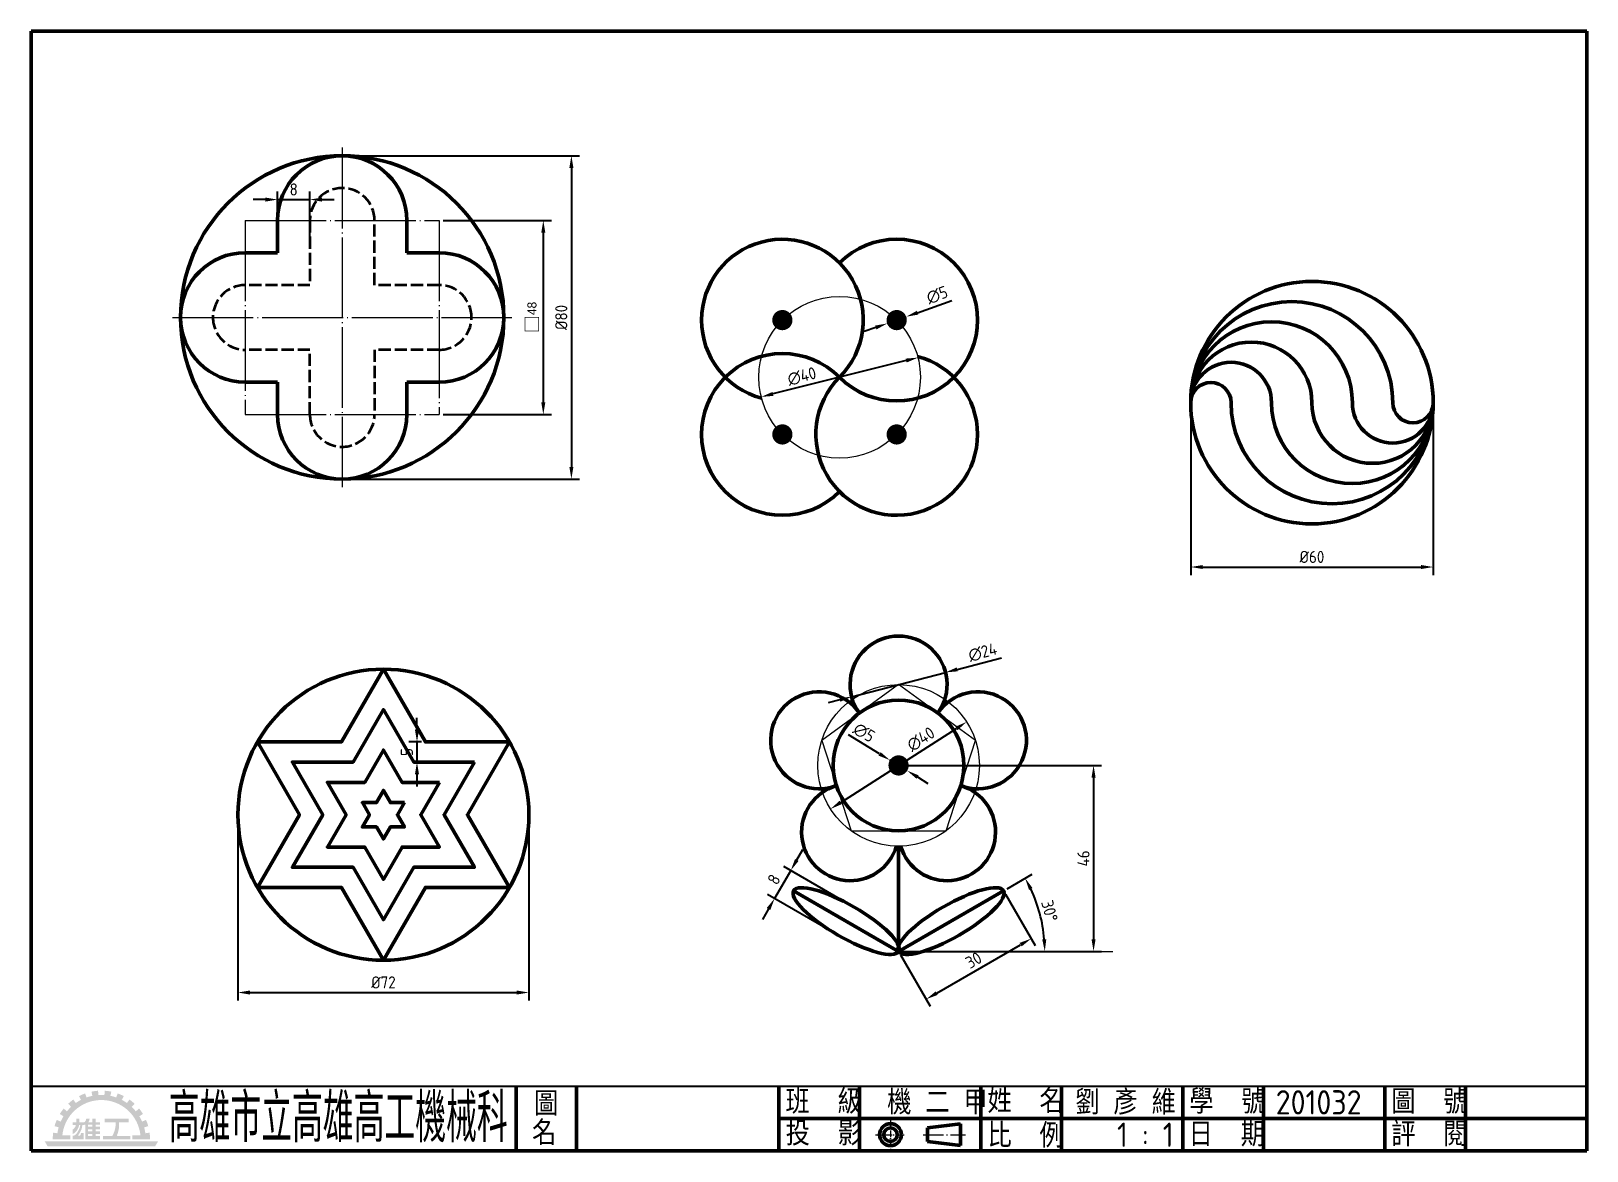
# Model space of a CAD drawing. Extents: x 25 to 410, y 10 to 287.
import ezdxf
from ezdxf.enums import TextEntityAlignment as Align

# ---------------------------------------------------------------- set-up
doc = ezdxf.new("R2010")
doc.units = 0
doc.header["$PDMODE"] = 3
for name, pattern in [('中心線', [22.2, 20, -1, 0.2, -1]), ('中心線5', [6.8, 5, -0.8, 0.2, -0.8]), ('中心線5偏位', [5.1, 2, -0.5, 0.1, -0.5, 2]), ('虛線', [4, 3, -1])]:
    doc.linetypes.add(name, pattern=pattern)
doc.layers.get('0').update_dxf_attribs({"linetype": 'CONTINUOUS'})
doc.layers.get('Defpoints').update_dxf_attribs({"linetype": 'CONTINUOUS'})
for name, color, linetype, lineweight in [('中心線層', 2, '中心線', 18), ('剖面線層', 4, 'CONTINUOUS', 18), ('尺度線層', 3, 'CONTINUOUS', 18), ('文字層', 6, 'CONTINUOUS', 18), ('虛線層', 6, '虛線', 35), ('輪廓線層', 7, 'CONTINUOUS', 50)]:
    doc.layers.add(name, color=color, linetype=linetype, lineweight=lineweight)
doc.styles.add('CNS', font='isocp.shx', dxfattribs={"bigfont": 'chineset.shx'})
doc.dimstyles.new('CNS', dxfattribs={"dimscale": 0, "dimtxt": 3, "dimasz": 3, "dimexe": 2, "dimexo": 1, "dimgap": 1, "dimtad": 1, "dimdsep": 46, "dimtxsty": 'CNS', "dimcen": 0, "dimclrt": 1, "dimadec": 0, "dimazin": 0, "dimtfac": 1, "dimtmove": 0, "dimatfit": 3, "dimfxl": 1, "dimtolj": 1, "dimtzin": 0, "dimarcsym": 0})
doc.dimstyles.new('CNS$3', dxfattribs={"dimscale": 0, "dimtxt": 3, "dimasz": 3, "dimexe": 2, "dimexo": 1, "dimgap": 1, "dimtad": 1, "dimdsep": 46, "dimtxsty": 'CNS', "dimcen": 0, "dimclrt": 1, "dimadec": 0, "dimazin": 0, "dimtfac": 1, "dimtmove": 0, "dimatfit": 0, "dimfxl": 1, "dimtolj": 1, "dimtzin": 0, "dimarcsym": 0})

# ---------------------------------------------------------------- blocks, each defined once
blk = doc.blocks.new('*D0')
at = {"layer": 'Defpoints', "color": 0}
for p in [(311.96, 195.09), (371.96, 195.09), (371.96, 154.43)]:
    blk.add_point(p, dxfattribs=at)
at = {"layer": '尺度線層', "color": 0, "lineweight": -2}
for p, q in [((311.96, 194.09), (311.96, 152.43)), ((371.96, 194.09), (371.96, 152.43)), ((314.96, 154.43), (368.96, 154.43))]:
    blk.add_line(p, q, dxfattribs=at)
at = {"layer": '尺度線層', "color": 0}
for points in [[(314.96, 154.93), (314.96, 153.93), (311.96, 154.43)], [(368.96, 154.93), (368.96, 153.93), (371.96, 154.43)]]:
    blk.add_solid(points, dxfattribs=at)
at = {"layer": '尺度線層', "color": 1, "insert": (341.96, 159.43), "char_height": 3, "attachment_point": 5, "style": 'CNS'}
blk.add_mtext('\\A1;\\P%%C60', dxfattribs=at)
blk = doc.blocks.new('*D1')
at = {"layer": 'Defpoints', "color": 0}
for p in [(244.46, 206.23), (205.65, 196.52)]:
    blk.add_point(p, dxfattribs=at)
at = {"layer": '尺度線層', "color": 0, "lineweight": -2}
blk.add_line((241.55, 205.5), (208.56, 197.24), dxfattribs=at)
at = {"layer": '尺度線層', "color": 0}
for points in [[(241.42, 205.99), (241.67, 205.02), (244.46, 206.23)], [(208.44, 197.73), (208.68, 196.76), (205.65, 196.52)]]:
    blk.add_solid(points, dxfattribs=at)
at = {"layer": '尺度線層', "color": 1, "insert": (215.73, 201.61), "char_height": 3, "attachment_point": 5, "rotation": 14.0529, "style": 'CNS'}
blk.add_mtext('\\A1;∅40', dxfattribs=at)
blk = doc.blocks.new('*D2')
at = {"layer": 'Defpoints', "color": 0}
for p in [(241.55, 216.35), (236.84, 214.68)]:
    blk.add_point(p, dxfattribs=at)
at = {"layer": '尺度線層', "color": 0, "lineweight": -2}
for p, q in [((244.38, 217.35), (252.88, 220.37)), ((236.84, 214.68), (241.55, 216.35)), ((234.01, 213.67), (231.19, 212.67))]:
    blk.add_line(p, q, dxfattribs=at)
at = {"layer": '尺度線層', "color": 0}
for points in [[(244.21, 217.83), (244.55, 216.88), (241.55, 216.35)], [(233.85, 214.15), (234.18, 213.2), (236.84, 214.68)]]:
    blk.add_solid(points, dxfattribs=at)
at = {"layer": '尺度線層', "color": 1, "insert": (249.21, 221.72), "char_height": 3, "attachment_point": 5, "rotation": 19.5462, "style": 'CNS'}
blk.add_mtext('\\A1;∅5', dxfattribs=at)
blk = doc.blocks.new('*D3')
at = {"layer": 'Defpoints', "color": 0}
for p in [(101.98, 256.18), (101.98, 176.18), (158.7, 176.18)]:
    blk.add_point(p, dxfattribs=at)
at = {"layer": '尺度線層', "color": 0, "lineweight": -2}
for p, q in [((102.98, 256.18), (160.7, 256.18)), ((158.7, 253.18), (158.7, 179.18)), ((102.98, 176.18), (160.7, 176.18))]:
    blk.add_line(p, q, dxfattribs=at)
at = {"layer": '尺度線層', "color": 0}
for points in [[(158.2, 253.18), (159.2, 253.18), (158.7, 256.18)], [(158.2, 179.18), (159.2, 179.18), (158.7, 176.18)]]:
    blk.add_solid(points, dxfattribs=at)
at = {"layer": '尺度線層', "color": 1, "insert": (156.2, 216.18), "char_height": 3, "attachment_point": 5, "rotation": 90, "style": 'CNS'}
blk.add_mtext('\\A1;%%C80', dxfattribs=at)
blk = doc.blocks.new('*D4')
at = {"layer": 'Defpoints', "color": 0}
for p in [(93.98, 245.33), (85.98, 232.18), (93.98, 232.18)]:
    blk.add_point(p, dxfattribs=at)
at = {"layer": '尺度線層', "color": 0, "lineweight": -2}
for p, q in [((85.98, 233.18), (85.98, 247.33)), ((93.98, 233.18), (93.98, 247.33)), ((82.98, 245.33), (79.98, 245.33)), ((85.98, 245.33), (93.98, 245.33)), ((96.98, 245.33), (99.98, 245.33))]:
    blk.add_line(p, q, dxfattribs=at)
at = {"layer": '尺度線層', "color": 0}
for points in [[(82.98, 245.83), (82.98, 244.83), (85.98, 245.33)], [(96.98, 245.83), (96.98, 244.83), (93.98, 245.33)]]:
    blk.add_solid(points, dxfattribs=at)
at = {"layer": '尺度線層', "color": 1, "insert": (89.98, 247.83), "char_height": 3, "attachment_point": 5, "style": 'CNS'}
blk.add_mtext('\\A1;8', dxfattribs=at)
blk = doc.blocks.new('*D5')
at = {"layer": 'Defpoints', "color": 0}
for p in [(125.98, 240.18), (125.98, 192.18), (151.75, 192.18)]:
    blk.add_point(p, dxfattribs=at)
at = {"layer": '尺度線層', "color": 0, "lineweight": -2}
for p, q in [((126.98, 240.18), (153.75, 240.18)), ((151.75, 237.18), (151.75, 195.18)), ((126.98, 192.18), (153.75, 192.18))]:
    blk.add_line(p, q, dxfattribs=at)
at = {"layer": '尺度線層', "color": 0}
for points in [[(151.25, 237.18), (152.25, 237.18), (151.75, 240.18)], [(151.25, 195.18), (152.25, 195.18), (151.75, 192.18)]]:
    blk.add_solid(points, dxfattribs=at)
at = {"layer": '尺度線層', "color": 1, "insert": (148.98, 216.18), "char_height": 3, "attachment_point": 5, "rotation": 90, "style": 'CNS'}
blk.add_mtext('\\A1;{\\fSimSun|b0|i0|c134|p2;\\H1.0833x;□\\fPMingLiU|b0|i0|c136|p18;\\H0.69231x;48}', dxfattribs=at)
blk = doc.blocks.new('*D6')
at = {"layer": 'Defpoints', "color": 0}
for p in [(265.65, 74.35), (272.48, 62.51), (239.67, 59.35)]:
    blk.add_point(p, dxfattribs=at)
at = {"layer": '尺度線層', "color": 0, "lineweight": -2}
for p, q in [((266.15, 73.48), (273.48, 60.78)), ((240.17, 58.48), (247.5, 45.78)), ((249.1, 49.01), (269.88, 61.01))]:
    blk.add_line(p, q, dxfattribs=at)
at = {"layer": '尺度線層', "color": 0}
for points in [[(269.63, 61.45), (270.13, 60.58), (272.48, 62.51)], [(248.85, 49.45), (249.35, 48.58), (246.5, 47.51)]]:
    blk.add_solid(points, dxfattribs=at)
at = {"layer": '尺度線層', "color": 1, "insert": (258.24, 57.18), "char_height": 3, "attachment_point": 5, "rotation": 30, "style": 'CNS'}
blk.add_mtext('\\A1;30', dxfattribs=at)
blk = doc.blocks.new('*D7')
at = {"layer": 'Defpoints', "color": 0}
for p in [(208.99, 72.44), (228.68, 70.31), (224.68, 63.38)]:
    blk.add_point(p, dxfattribs=at)
at = {"layer": '尺度線層', "color": 0, "lineweight": -2}
for p, q in [((214.49, 81.97), (215.99, 84.57)), ((212.99, 79.37), (208.99, 72.44)), ((227.81, 70.81), (211.25, 80.37)), ((223.81, 63.88), (207.25, 73.44)), ((207.49, 69.84), (205.99, 67.24))]:
    blk.add_line(p, q, dxfattribs=at)
at = {"layer": '尺度線層', "color": 0}
for points in [[(214.05, 82.22), (214.92, 81.72), (212.99, 79.37)], [(207.05, 70.09), (207.92, 69.59), (208.99, 72.44)]]:
    blk.add_solid(points, dxfattribs=at)
at = {"layer": '尺度線層', "color": 1, "insert": (208.82, 77.15), "char_height": 3, "attachment_point": 5, "rotation": 60, "style": 'CNS'}
blk.add_mtext('\\A1;8', dxfattribs=at)
blk = doc.blocks.new('*D8')
at = {"layer": 'Defpoints', "color": 0}
for p in [(251.28, 128.36), (228.05, 122.33)]:
    blk.add_point(p, dxfattribs=at)
at = {"layer": '尺度線層', "color": 0, "lineweight": -2}
for p, q in [((254.19, 129.11), (265.12, 131.95)), ((228.05, 122.33), (251.28, 128.36)), ((225.15, 121.58), (222.24, 120.83))]:
    blk.add_line(p, q, dxfattribs=at)
at = {"layer": '尺度線層', "color": 0}
for points in [[(254.06, 129.6), (254.31, 128.63), (251.28, 128.36)], [(225.02, 122.06), (225.27, 121.1), (228.05, 122.33)]]:
    blk.add_solid(points, dxfattribs=at)
at = {"layer": '尺度線層', "color": 1, "insert": (260.48, 133.33), "char_height": 3, "attachment_point": 5, "rotation": 14.5411, "style": 'CNS'}
blk.add_mtext('\\A1;∅24', dxfattribs=at)
blk = doc.blocks.new('*D9')
at = {"layer": 'Defpoints', "color": 0}
for p in [(256.51, 116.12), (222.82, 94.57)]:
    blk.add_point(p, dxfattribs=at)
at = {"layer": '尺度線層', "color": 0, "lineweight": -2}
blk.add_line((225.34, 96.19), (253.99, 114.51), dxfattribs=at)
at = {"layer": '尺度線層', "color": 0}
for points in [[(253.72, 114.93), (254.26, 114.08), (256.51, 116.12)], [(225.07, 96.61), (225.61, 95.77), (222.82, 94.57)]]:
    blk.add_solid(points, dxfattribs=at)
at = {"layer": '尺度線層', "color": 1, "insert": (245.19, 111.85), "char_height": 3, "attachment_point": 5, "rotation": 32.6003, "style": 'CNS'}
blk.add_mtext('\\A1;∅40', dxfattribs=at)
blk = doc.blocks.new('*D10')
at = {"layer": 'Defpoints', "color": 0}
for p in [(237.53, 106.65), (241.8, 104.05)]:
    blk.add_point(p, dxfattribs=at)
at = {"layer": '尺度線層', "color": 0, "lineweight": -2}
for p, q in [((234.97, 108.21), (227.26, 112.9)), ((241.8, 104.05), (237.53, 106.65)), ((244.36, 102.49), (246.93, 100.92))]:
    blk.add_line(p, q, dxfattribs=at)
at = {"layer": '尺度線層', "color": 0}
for points in [[(235.23, 108.63), (234.71, 107.78), (237.53, 106.65)], [(244.62, 102.91), (244.1, 102.06), (241.8, 104.05)]]:
    blk.add_solid(points, dxfattribs=at)
at = {"layer": '尺度線層', "color": 1, "insert": (231.13, 113.47), "char_height": 3, "attachment_point": 5, "rotation": 328.6548, "style": 'CNS'}
blk.add_mtext('\\A1;∅5', dxfattribs=at)
blk = doc.blocks.new('*D11')
at = {"layer": 'Defpoints', "color": 0}
for p in [(239.67, 105.35), (239.67, 59.35), (287.92, 59.35)]:
    blk.add_point(p, dxfattribs=at)
at = {"layer": '尺度線層', "color": 0, "lineweight": -2}
for p, q in [((240.67, 105.35), (289.92, 105.35)), ((287.92, 102.35), (287.92, 62.35)), ((240.67, 59.35), (289.92, 59.35))]:
    blk.add_line(p, q, dxfattribs=at)
at = {"layer": '尺度線層', "color": 0}
for points in [[(287.42, 102.35), (288.42, 102.35), (287.92, 105.35)], [(287.42, 62.35), (288.42, 62.35), (287.92, 59.35)]]:
    blk.add_solid(points, dxfattribs=at)
at = {"layer": '尺度線層', "color": 1, "insert": (285.42, 82.35), "char_height": 3, "attachment_point": 5, "rotation": 90, "style": 'CNS'}
blk.add_mtext('\\A1;46', dxfattribs=at)
blk = doc.blocks.new('*D12')
at = {"layer": 'Defpoints', "color": 0}
for p in [(265.65, 74.35), (275.3, 65.63), (239.67, 59.35), (239.67, 59.35), (292.67, 59.35)]:
    blk.add_point(p, dxfattribs=at)
at = {"layer": '尺度線層', "color": 0, "lineweight": -2}
blk.add_line((266.51, 74.85), (272.73, 78.44), dxfattribs=at)
blk.add_arc((239.67, 59.35), 36.18, 4.7521, 25.2479, dxfattribs=at)
at = {"layer": '尺度線層', "color": 0}
for points in [[(271.95, 74.55), (272.83, 75.01), (271, 77.44)], [(276.22, 62.36), (275.22, 62.32), (275.85, 59.35)]]:
    blk.add_solid(points, dxfattribs=at)
at = {"layer": '尺度線層', "color": 1, "insert": (277.03, 69.36), "char_height": 3, "attachment_point": 5, "rotation": 285, "style": 'CNS'}
blk.add_mtext('\\A1;30°', dxfattribs=at)
blk = doc.blocks.new('*D13')
at = {"layer": 'Defpoints', "color": 0}
for p in [(76.19, 93.16), (148.19, 93.16), (148.19, 49.17)]:
    blk.add_point(p, dxfattribs=at)
at = {"layer": '尺度線層', "color": 0, "lineweight": -2}
for p, q in [((76.19, 92.16), (76.19, 47.17)), ((148.19, 92.16), (148.19, 47.17)), ((79.19, 49.17), (145.19, 49.17))]:
    blk.add_line(p, q, dxfattribs=at)
at = {"layer": '尺度線層', "color": 0}
for points in [[(79.19, 49.67), (79.19, 48.67), (76.19, 49.17)], [(145.19, 49.67), (145.19, 48.67), (148.19, 49.17)]]:
    blk.add_solid(points, dxfattribs=at)
at = {"layer": '尺度線層', "color": 1, "insert": (112.19, 51.67), "char_height": 3, "attachment_point": 5, "style": 'CNS'}
blk.add_mtext('\\A1;%%C72', dxfattribs=at)
blk = doc.blocks.new('*D14')
at = {"layer": 'Defpoints', "color": 0}
for p in [(122.58, 111.16), (119.69, 106.16), (120.49, 106.16)]:
    blk.add_point(p, dxfattribs=at)
at = {"layer": '尺度線層', "color": 0, "lineweight": -2}
for p, q in [((120.49, 114.16), (120.49, 117.16)), ((121.58, 111.16), (118.49, 111.16)), ((120.49, 111.16), (120.49, 106.16)), ((120.69, 106.16), (122.49, 106.16)), ((120.49, 103.16), (120.49, 100.16))]:
    blk.add_line(p, q, dxfattribs=at)
at = {"layer": '尺度線層', "color": 0}
for points in [[(119.99, 114.16), (120.99, 114.16), (120.49, 111.16)], [(119.99, 103.16), (120.99, 103.16), (120.49, 106.16)]]:
    blk.add_solid(points, dxfattribs=at)
at = {"layer": '尺度線層', "color": 1, "insert": (117.99, 108.66), "char_height": 3, "attachment_point": 5, "rotation": 90, "style": 'CNS'}
blk.add_mtext('\\A1;5', dxfattribs=at)

msp = doc.modelspace()

# ---------------------------------------------------------------- hatches: boundary and pattern name
at = {"layer": '文字層'}
h = msp.add_hatch(color=256, dxfattribs=at)
h.paths.add_polyline_path([(47.444, 22.616), (47.93, 23.553, 0.034161), (46.423, 24.208), (46.069, 23.213, 0.034161), (44.626, 23.617), (44.841, 24.651, 0.034161), (43.213, 24.875), (43.141, 23.821, 0.034161), (41.642, 23.821), (41.57, 24.875, 0.034161), (39.942, 24.651), (40.157, 23.617, 0.034161), (38.714, 23.213), (38.36, 24.208, 0.034161), (36.853, 23.553), (37.339, 22.616, 0.034161), (36.058, 21.837), (35.449, 22.699, 0.034161), (34.174, 21.663), (34.895, 20.891, 0.034161), (33.872, 19.795), (33.053, 20.462, 0.034161), (32.105, 19.119), (33.008, 18.571, 0.034161), (32.318, 17.24), (31.35, 17.661, 0.034161), (30.799, 16.112), (31.816, 15.827, 0.034161), (31.511, 14.36), (30.465, 14.504, 0.034161), (30.353, 12.864), (32.676, 12.864), (34.725, 12.864), (34.725, 13.815), (32.723, 13.815, -0.906522), (52.06, 13.815), (50.058, 13.815), (50.058, 12.864), (52.107, 12.864), (54.43, 12.864, 0.034161), (54.318, 14.504), (53.271, 14.36, 0.034161), (52.966, 15.827), (53.983, 16.112, 0.034161), (53.433, 17.661), (52.465, 17.24, 0.034161), (51.775, 18.571), (52.677, 19.119, 0.034161), (51.73, 20.462), (50.911, 19.795, 0.034161), (49.887, 20.891), (50.608, 21.663, 0.034161), (49.334, 22.699), (48.725, 21.837, 0.034161)])
h.paths.add_polyline_path([(56.436, 12.4), (28.347, 12.4), (29.086, 11.133), (55.697, 11.133)])
h.paths.add_polyline_path([(46.772, 16.976, -0.4324623), (46.877, 17.088), (49.129, 17.088), (49.129, 17.933), (43.173, 17.933), (43.173, 17.088), (45.816, 17.088, -0.4062896), (45.922, 16.986, -0.1355675), (45.125, 13.763, -0.2710986), (45.033, 13.709), (42.771, 13.709), (42.771, 12.864), (49.53, 12.864), (49.53, 13.709), (46.349, 13.709, -0.534383), (46.251, 13.855, 0.1140408)], flags=17)
edge = h.paths.add_edge_path(flags=17)
edge.add_line((42.011, 17.088), (40.955, 17.088))
edge.add_line((40.955, 17.088), (40.955, 17.933))
edge.add_line((40.955, 17.933), (40.11, 17.933))
edge.add_line((40.11, 17.933), (40.11, 17.088))
edge.add_line((40.11, 17.088), (39.187, 17.088))
edge.add_arc((36.665, 18.427), 2.855, 332.04919, 350.04876)
edge.add_line((39.477, 17.933), (38.632, 17.933))
edge.add_arc((37.652, 17.916), 0.98, -69.28167, 0.98538, ccw=False)
edge.add_line((37.999, 17), (37.998, 17.088))
edge.add_line((37.998, 17.088), (36.943, 17.088))
edge.add_spline(control_points=[(36.943, 17.088), (36.943, 17.089), (36.958, 17.371), (36.968, 17.652), (36.971, 17.933)], knot_values=[0, 0, 0, 0, 0.0095957, 4.0021691, 4.0021691, 4.0021691, 4.0021691], degree=3, periodic=0)
edge.add_line((36.971, 17.933), (36.204, 17.933))
edge.add_spline(control_points=[(36.204, 17.933), (36.213, 17.666), (36.243, 17.394), (36.228, 17.128)], knot_values=[0, 0, 0, 0, 3.8001495, 3.8001495, 3.8001495, 3.8001495], degree=3, periodic=0)
edge.add_arc((36.185, 17.131), 0.0422, -90, 0.98697, ccw=False)
edge.add_line((36.185, 17.088), (35.253, 17.088))
edge.add_line((35.253, 17.088), (35.253, 16.408))
edge.add_line((35.253, 16.408), (36.057, 16.408))
edge.add_spline(control_points=[(36.057, 16.408), (36.078, 16.332), (35.96, 16.031), (35.732, 15.602), (35.417, 15.324), (35.253, 15.249)], knot_values=[7.3300886, 7.3300886, 7.3300886, 7.3300886, 8.5708359, 11.5701734, 14.1242576, 14.1242576, 14.1242576, 14.1242576], degree=3, periodic=0)
edge.add_line((35.253, 15.249), (35.253, 14.178))
edge.add_spline(control_points=[(35.253, 14.178), (35.487, 14.263), (36.028, 14.577), (36.54, 15.345), (36.803, 16.009), (36.869, 16.352), (36.878, 16.408)], knot_values=[7.2349194, 7.2349194, 7.2349194, 7.2349194, 10.7683339, 15.8632474, 20.0182649, 20.8272028, 20.8272028, 20.8272028, 20.8272028], degree=3, periodic=0)
edge.add_line((36.878, 16.408), (37.154, 16.394))
edge.add_spline(control_points=[(37.154, 16.394), (37.133, 16.054), (36.941, 15.401), (36.475, 14.575), (35.975, 13.884), (35.463, 13.712), (35.253, 13.709)], knot_values=[0, 0, 0, 0, 4.8346594, 9.4113524, 13.5713852, 16.5633311, 16.5633311, 16.5633311, 16.5633311], degree=3, periodic=0)
edge.add_line((35.253, 13.709), (35.253, 12.864))
edge.add_line((35.253, 12.864), (37.998, 12.864))
edge.add_line((37.998, 12.864), (37.998, 14.387))
edge.add_line((37.998, 14.387), (37.389, 14.387))
edge.add_arc((37.389, 14.303), 0.0845, 90, 183.95095)
edge.add_arc((36.676, 14.253), 0.63, -55.81642, 3.95095, ccw=False)
edge.add_line((37.03, 13.732), (36.7, 13.732))
edge.add_arc((36.7, 13.817), 0.0845, 142.65089, 270, ccw=False)
edge.add_spline(control_points=[(36.633, 13.868), (36.798, 14.085), (37.112, 14.583), (37.548, 15.41), (37.643, 16.069), (37.668, 16.408)], knot_values=[0, 0, 0, 0, 3.8826483, 8.339679, 13.167216, 13.167216, 13.167216, 13.167216], degree=3, periodic=0)
edge.add_line((37.668, 16.408), (38.003, 16.408))
edge.add_arc((37.725, 18.151), 1.765, 279.05865, 293.21741)
edge.add_line((38.421, 16.529), (38.421, 12.864))
edge.add_line((38.421, 12.864), (42.011, 12.864))
edge.add_line((42.011, 12.864), (42.011, 13.709))
edge.add_line((42.011, 13.709), (40.955, 13.709))
edge.add_line((40.955, 13.709), (40.955, 14.202))
edge.add_line((40.955, 14.202), (42.011, 14.202))
edge.add_line((42.011, 14.202), (42.011, 14.836))
edge.add_line((42.011, 14.836), (40.955, 14.836))
edge.add_line((40.955, 14.836), (40.955, 15.328))
edge.add_line((40.955, 15.328), (42.011, 15.328))
edge.add_line((42.011, 15.328), (42.011, 15.962))
edge.add_line((42.011, 15.962), (40.955, 15.962))
edge.add_line((40.955, 15.962), (40.955, 16.455))
edge.add_line((40.955, 16.455), (42.011, 16.455))
edge.add_line((42.011, 16.455), (42.011, 17.088))
h.paths.add_polyline_path([(40.11, 16.455), (40.11, 15.962), (39.097, 15.962), (39.097, 16.455)], flags=16)
h.paths.add_polyline_path([(40.11, 15.328), (40.11, 14.836), (39.097, 14.836), (39.097, 15.328)], flags=16)
h.paths.add_polyline_path([(40.11, 14.202), (40.11, 13.709), (39.097, 13.709), (39.097, 14.202)], flags=16)

# ---------------------------------------------------------------- linework, layer by layer
msp.add_line((25, 26), (410, 26))
at = {"layer": '中心線層'}
for p, q in [((101.984, 258.176), (101.984, 174.176)), ((77.984, 240.176), (77.984, 192.176)), ((77.984, 240.176), (125.984, 240.176)), ((125.984, 240.176), (125.984, 216.176)), ((59.984, 216.176), (143.984, 216.176)), ((125.984, 216.176), (125.984, 192.176)), ((77.984, 192.176), (125.984, 192.176))]:
    msp.add_line(p, q, dxfattribs=at)
at = {"layer": '中心線層', "linetype": '中心線5偏位', "ltscale": 0.8}
for p, q in [((237.67, 17.52), (237.67, 10.434)), ((233.925, 14), (241.256, 14))]:
    msp.add_line(p, q, dxfattribs=at)
at = {"layer": '中心線層', "linetype": '中心線5'}
msp.add_line((245.756, 14), (256.208, 14), dxfattribs=at)
at = {"layer": '剖面線層'}
msp.add_lwpolyline([(239.666, 125.346), (220.645, 111.526), (227.91, 89.166), (251.422, 89.166), (258.687, 111.526)], close=True, dxfattribs=at)
for centre in [(225.054, 201.373), (239.666, 105.346)]:
    msp.add_circle(centre, 20, dxfattribs=at)
at = {"layer": '尺度線層'}
for q in [(247.705, 59.346), (292.666, 59.346)]:
    msp.add_line((239.666, 59.346), q, dxfattribs=at)
at = {"layer": '虛線層'}
for p, q in [((93.984, 240.176), (93.984, 224.176)), ((109.984, 224.176), (109.984, 240.176)), ((93.984, 224.176), (77.984, 224.176)), ((125.984, 224.176), (109.984, 224.176)), ((93.984, 208.176), (77.984, 208.176)), ((93.984, 192.176), (93.984, 208.176)), ((125.984, 208.176), (109.984, 208.176)), ((109.984, 208.176), (109.984, 192.176))]:
    msp.add_line(p, q, dxfattribs=at)
for centre, start, end in [((101.984, 240.176), 0, 180), ((77.984, 216.176), 90, 180), ((125.984, 216.176), 0, 90), ((77.984, 216.176), 180, 270), ((125.984, 216.176), 270, 0), ((101.984, 192.176), 180, 0)]:
    msp.add_arc(centre, 8, start, end, dxfattribs=at)
at = {"layer": '輪廓線層', "color": 5}
for p, q in [((410, 287), (25, 287)), ((25, 287), (25, 10)), ((410, 10), (410, 287)), ((25, 10), (410, 10))]:
    msp.add_line(p, q, dxfattribs=at)
at = {"layer": '輪廓線層'}
for p, q in [((85.984, 240.176), (85.984, 232.176)), ((117.984, 232.176), (117.984, 240.176)), ((85.984, 232.176), (77.984, 232.176)), ((125.984, 232.176), (117.984, 232.176)), ((85.984, 200.176), (77.984, 200.176)), ((85.984, 192.176), (85.984, 200.176)), ((125.984, 200.176), (117.984, 200.176)), ((117.984, 200.176), (117.984, 192.176)), ((239.666, 105.346), (239.666, 104.096)), ((239.666, 85.346), (239.666, 59.346)), ((239.666, 59.346), (213.685, 74.346)), ((239.666, 59.346), (265.647, 74.346)), ((246.862, 15.673), (254.99, 16.709)), ((246.862, 15.673), (246.862, 12.327)), ((254.99, 16.709), (254.99, 11.291)), ((246.862, 12.327), (254.99, 11.291))]:
    msp.add_line(p, q, dxfattribs=at)
at = {"layer": '輪廓線層', "color": 4}
for p, q in [((145, 10), (145, 26)), ((160, 10), (160, 26)), ((210, 10), (210, 26)), ((230, 10), (230, 26)), ((260, 10), (260, 26)), ((280, 10), (280, 26)), ((310, 10), (310, 26)), ((330, 10), (330, 26)), ((360, 10), (360, 26)), ((380, 10), (380, 26)), ((210, 18), (410, 18))]:
    msp.add_line(p, q, dxfattribs=at)
at = {"layer": '輪廓線層', "const_width": 2.5}
for points in [[(209.662, 215.515, 1), (212.162, 215.515, 1)], [(237.946, 215.515, 1), (240.446, 215.515, 1)], [(209.662, 187.231, 1), (212.162, 187.231, 1)], [(237.946, 187.231, 1), (240.446, 187.231, 1)], [(238.416, 105.346, 1), (240.916, 105.346, 1)]]:
    msp.add_lwpolyline(points, format="xyb", close=True, dxfattribs=at)
at = {"layer": '輪廓線層'}
for points in [[(143.362, 111.158), (122.578, 111.158), (112.185, 129.158), (101.793, 111.158), (81.008, 111.158), (91.401, 93.158), (81.008, 75.158), (101.793, 75.158), (112.185, 57.158), (122.578, 75.158), (143.362, 75.158), (132.97, 93.158)], [(134.702, 106.158), (119.691, 106.158), (112.185, 119.158), (104.68, 106.158), (89.669, 106.158), (97.174, 93.158), (89.669, 80.158), (104.68, 80.158), (112.185, 67.158), (119.691, 80.158), (134.702, 80.158), (127.196, 93.158)], [(126.042, 101.158), (116.804, 101.158), (112.185, 109.158), (107.567, 101.158), (98.329, 101.158), (102.948, 93.158), (98.329, 85.158), (107.567, 85.158), (112.185, 77.158), (116.804, 85.158), (126.042, 85.158), (121.423, 93.158)], [(117.382, 96.158), (113.917, 96.158), (112.185, 99.158), (110.453, 96.158), (106.989, 96.158), (108.721, 93.158), (106.989, 90.158), (110.453, 90.158), (112.185, 87.158), (113.917, 90.158), (117.382, 90.158), (115.649, 93.158)]]:
    msp.add_lwpolyline(points, close=True, dxfattribs=at)
for points in [[(122.578, 111.158), (112.185, 129.158), (101.793, 111.158)], [(101.793, 111.158), (81.008, 111.158), (91.401, 93.158)], [(132.97, 93.158), (143.362, 111.158), (122.578, 111.158)], [(91.401, 93.158), (81.008, 75.158), (101.793, 75.158)], [(122.578, 75.158), (143.362, 75.158), (132.97, 93.158)], [(101.793, 75.158), (112.185, 57.158), (122.578, 75.158)]]:
    msp.add_lwpolyline(points, dxfattribs=at)
for centre, radius in [((101.984, 216.176), 40), ((112.185, 93.158), 36), ((239.666, 105.346), 16.18), ((237.67, 14), 2.709), ((237.67, 14), 1.673)]:
    msp.add_circle(centre, radius, dxfattribs=at)
for centre, radius, start, end in [((101.984, 240.176), 16, 0, 180), ((210.912, 215.515), 20, 315, 255), ((239.196, 215.515), 20, 225, 135), ((77.984, 216.176), 16, 90, 180), ((125.984, 216.176), 16, 0, 90), ((341.959, 195.085), 30, 0, 180), ((336.959, 195.085), 25, 0, 180), ((77.984, 216.176), 16, 180, 270), ((125.984, 216.176), 16, 270, 0), ((331.959, 195.085), 20, 0, 180), ((326.959, 195.085), 15, 0, 180), ((210.912, 187.231), 20, 45, 315), ((239.196, 187.231), 20, 135, 75), ((321.959, 195.085), 10, 0, 180), ((316.959, 195.085), 5, 0, 180), ((341.959, 195.085), 30, 180, 0), ((346.959, 195.085), 25, 180, 0), ((351.959, 195.085), 20, 180, 0), ((356.959, 195.085), 15, 180, 0), ((361.959, 195.085), 10, 180, 0), ((366.959, 195.085), 5, 180, 0), ((101.984, 192.176), 16, 180, 0), ((239.666, 125.346), 12, 323.99119, 216.00881), ((220.02, 111.566), 12, 34.08746, 290.77785), ((259.311, 111.566), 12, 249.22215, 145.91254), ((239.666, 125.346), 12, 216, 216.00881), ((239.666, 125.346), 12, 323.99119, 324), ((227.67, 88.836), 12, 106.42418, 343.12654), ((251.661, 88.836), 12, 196.87346, 73.57582)]:
    msp.add_arc(centre, radius, start, end, dxfattribs=at)
at = {"layer": '輪廓線層', "extrusion": (0, 0, -1)}
msp.add_ellipse((226.675, 66.846), major_axis=(12.99, -7.5), ratio=0.2666667, dxfattribs=at)
at = {"layer": '輪廓線層'}
msp.add_ellipse((252.656, 66.846), major_axis=(-12.99, -7.5), ratio=0.2666667, dxfattribs=at)
for p in [(210.912, 215.515), (239.196, 215.515), (210.912, 187.231), (239.196, 187.231)]:
    msp.add_point(p, dxfattribs=at)

# ---------------------------------------------------------------- texts
at = {"layer": '文字層', "style": 'CNS', "width": 0.63661}
msp.add_text('高雄市立高雄高工機械科', height=12, dxfattribs=at).set_placement((59.063, 12.133), (142.937, 12.133), align=Align.FIT)
at = {"layer": '文字層', "style": 'CNS'}
for s, p in [('圖', (149.477, 18.674)), ('班  級', (211.66, 19.175)), ('  機 二 甲', (230, 19)), ('姓  名', (261.674, 19.359)), (' 劉 彥 維', (280, 19)), ('學  號', (311.613, 19.188)), ('201032', (333, 19)), ('圖  號', (361.589, 19.177)), ('名', (148.974, 11.447)), ('投  影', (211.727, 11.323)), ('比  例', (261.676, 10.825)), ('    1 : 1', (280, 11)), ('日  期', (311.444, 11.107)), ('評  閱', (361.602, 11.103))]:
    msp.add_text(s, height=6, dxfattribs=at).set_placement(p)

# ---------------------------------------------------------------- dimensions: what is measured, and where the dimension line sits
at = {"layer": '尺度線層'}
for base, p1, p2, text, picture, middle in [((158.705, 176.176), (101.984, 256.176), (101.984, 176.176), '%%C<>', '*D3', (156.205, 216.176)), ((151.754, 192.176), (125.984, 240.176), (125.984, 192.176), '{\\fSimSun|b0|i0|c134|p2;\\H1.0833x;□\\fPMingLiU|b0|i0|c136|p18;\\H0.69231x;48}', '*D5', (148.981, 216.176))]:
    dim = msp.add_linear_dim(base=base, p1=p1, p2=p2, angle=90, text=text, dimstyle='CNS', override={"dimscale": 1}, dxfattribs=at)
    dim.commit()
    dim.dimension.update_dxf_attribs({"geometry": picture, "text_midpoint": middle})
dim = msp.add_linear_dim(base=(93.984, 245.335), p1=(85.984, 232.176), p2=(93.984, 232.176), dimstyle='CNS', override={"dimscale": 1}, dxfattribs=at)
dim.commit()
dim.dimension.update_dxf_attribs({"geometry": '*D4', "text_midpoint": (89.984, 247.835)})
for p1, p2, picture, middle in [((236.84, 214.678), (241.552, 216.351), '*D2', (250.045, 219.366)), ((244.456, 206.229), (205.653, 196.516), '*D1', (216.333, 199.19)), ((228.05, 122.333), (251.281, 128.359), '*D8', (261.106, 130.907)), ((222.817, 94.571), (256.515, 116.122), '*D9', (246.535, 109.739)), ((241.801, 104.046), (237.531, 106.647), '*D10', (229.834, 111.335))]:
    dim = msp.add_diameter_dim_2p(p1=p1, p2=p2, dimstyle='CNS$3', override={"dimscale": 1}, dxfattribs=at)
    dim.commit()
    dim.dimension.update_dxf_attribs({"geometry": picture, "text_midpoint": middle, "dimtype": 163})
dim = msp.add_aligned_dim(p1=(311.959, 195.085), p2=(371.959, 195.085), distance=-40.656, text='\\P%%C<>', dimstyle='CNS', override={"dimscale": 1}, dxfattribs=at)
dim.commit()
dim.dimension.update_dxf_attribs({"geometry": '*D0', "text_midpoint": (341.959, 159.429)})
for base, p1, p2, picture, middle in [((120.492, 106.158), (122.578, 111.158), (119.691, 106.158), '*D14', (117.992, 108.658)), ((287.92, 59.346), (239.666, 105.346), (239.666, 59.346), '*D11', (285.42, 82.346))]:
    dim = msp.add_linear_dim(base=base, p1=p1, p2=p2, angle=90, dimstyle='CNS', override={"dimscale": 1}, dxfattribs=at)
    dim.commit()
    dim.dimension.update_dxf_attribs({"geometry": picture, "text_midpoint": middle})
dim = msp.add_linear_dim(base=(148.185, 49.174), p1=(76.185, 93.158), p2=(148.185, 93.158), text='%%C<>', dimstyle='CNS', override={"dimscale": 1}, dxfattribs=at)
dim.commit()
dim.dimension.update_dxf_attribs({"geometry": '*D13', "text_midpoint": (112.185, 51.674)})
for p1, p2, distance, picture, middle in [((228.675, 70.31), (224.675, 63.382), -18.118, '*D7', (208.82, 77.155)), ((239.666, 59.346), (265.647, 74.346), -13.664, '*D6', (258.238, 57.178))]:
    dim = msp.add_aligned_dim(p1=p1, p2=p2, distance=distance, dimstyle='CNS', override={"dimscale": 1}, dxfattribs=at)
    dim.commit()
    dim.dimension.update_dxf_attribs({"geometry": picture, "text_midpoint": middle})
dim = msp.add_angular_dim_2l(base=(275.298, 65.629), line1=((239.666, 59.346), (292.666, 59.346)), line2=((239.666, 59.346), (265.647, 74.346)), dimstyle='CNS', override={"dimscale": 1}, dxfattribs=at)
dim.commit()
dim.dimension.update_dxf_attribs({"geometry": '*D12', "text_midpoint": (277.029, 69.358)})

doc.saveas('drawing.dxf')
